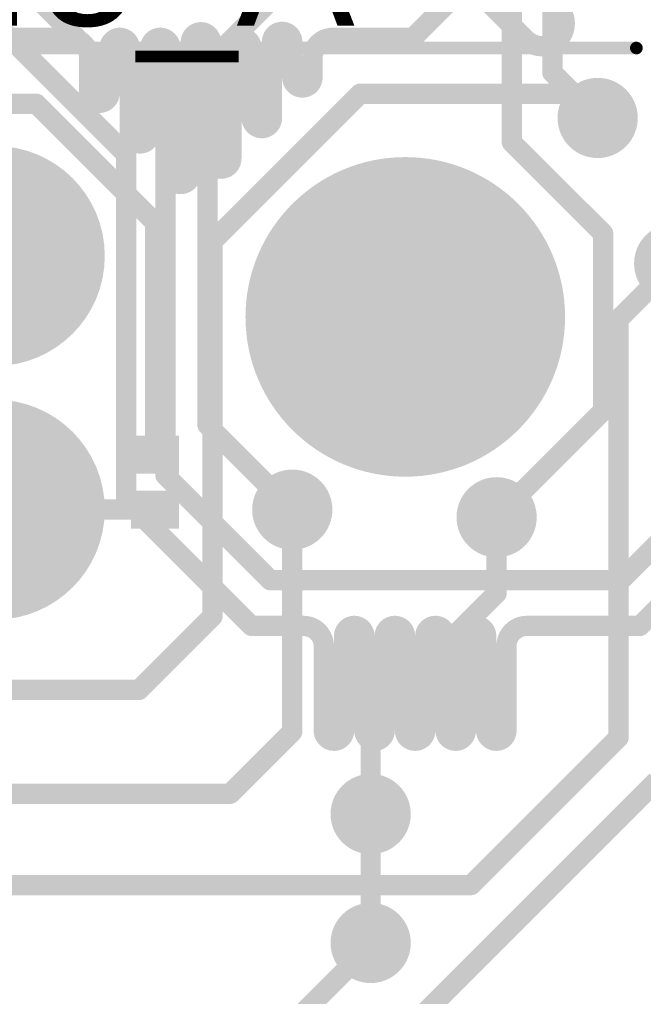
# Model space of a CAD drawing. Header units: millimetres. Extents: x -0.39 to 1.43, y -0.39 to 1.45.
# Drawn here: x 0.4839 to 0.7299, y 0.2391 to 0.6242 of the extents above; entities that cross this region are included whole.
import ezdxf

# ---------------------------------------------------------------- set-up
doc = ezdxf.new("R2010")
doc.units = ezdxf.units.MM
doc.header["$MEASUREMENT"] = 0
for name, color, linetype in [('BottomLayer', 5, 'Continuous'), ('BottomPaste', 16, 'Continuous'), ('BottomSolder', 6, 'Continuous'), ('MultiLayer', 9, 'Continuous'), ('PadHoleLayer', 156, 'Continuous'), ('TopLayer', 1, 'Continuous'), ('TopOverlay', 2, 'Continuous'), ('TopSolder', 216, 'Continuous'), ('ViaHoleLayer', 16, 'Continuous')]:
    doc.layers.add(name, color=color, linetype=linetype)
doc.styles.add('Arial', font='', dxfattribs={"height": 0.2})
doc.styles.get('Arial').set_extended_font_data('Arial')

# ---------------------------------------------------------------- blocks, each defined once
blk = doc.blocks.new('HY951180A_82')
at = {"layer": 'BottomLayer'}
h = blk.add_hatch(color=5, dxfattribs=at)
edge = h.paths.add_edge_path()
edge.add_arc((0.1490159, 0.2559055), 0.0393701, 0, 360)
h = blk.add_hatch(color=5, dxfattribs=at)
edge = h.paths.add_edge_path()
edge.add_arc((0.2490159, 0.2559055), 0.0393701, 0, 360)
at = {"layer": 'BottomSolder'}
h = blk.add_hatch(color=6, dxfattribs=at)
edge = h.paths.add_edge_path()
edge.add_arc((0.1490159, 0.2559055), 0.0433701, 0, 360)
h = blk.add_hatch(color=6, dxfattribs=at)
edge = h.paths.add_edge_path()
edge.add_arc((0.2490159, 0.2559055), 0.0433701, 0, 360)
h = blk.add_hatch(color=6, dxfattribs=at)
edge = h.paths.add_edge_path()
edge.add_arc((0.2250001, 0.0940945), 0.004, 0, 360)
at = {"layer": 'MultiLayer'}
h = blk.add_hatch(color=9, dxfattribs=at)
edge = h.paths.add_edge_path()
edge.add_arc((0.1490159, 0.2559055), 0.0393701, 0, 360)
h = blk.add_hatch(color=9, dxfattribs=at)
edge = h.paths.add_edge_path()
edge.add_arc((0.2490159, 0.2559055), 0.0393701, 0, 360)
at = {"layer": 'PadHoleLayer'}
h = blk.add_hatch(color=156, dxfattribs=at)
edge = h.paths.add_edge_path()
edge.add_arc((0.1490159, 0.2559055), 0.0200787, 0, 360)
h = blk.add_hatch(color=156, dxfattribs=at)
edge = h.paths.add_edge_path()
edge.add_arc((0.2490159, 0.2559055), 0.0200787, 0, 360)
h = blk.add_hatch(color=156, dxfattribs=at)
edge = h.paths.add_edge_path()
edge.add_arc((0.2250001, 0.0940945), 0.0629921, 0, 360)
at = {"layer": 'TopLayer'}
h = blk.add_hatch(color=1, dxfattribs=at)
edge = h.paths.add_edge_path()
edge.add_arc((0.1490159, 0.2559055), 0.0393701, 0, 360)
h = blk.add_hatch(color=1, dxfattribs=at)
edge = h.paths.add_edge_path()
edge.add_arc((0.2490159, 0.2559055), 0.0393701, 0, 360)
at = {"layer": 'TopSolder'}
h = blk.add_hatch(color=216, dxfattribs=at)
edge = h.paths.add_edge_path()
edge.add_arc((0.1490159, 0.2559055), 0.0433701, 0, 360)
h = blk.add_hatch(color=216, dxfattribs=at)
edge = h.paths.add_edge_path()
edge.add_arc((0.2490159, 0.2559055), 0.0433701, 0, 360)
h = blk.add_hatch(color=216, dxfattribs=at)
edge = h.paths.add_edge_path()
edge.add_arc((0.2250001, 0.0940945), 0.004, 0, 360)
at = {"layer": 'TopOverlay', "const_width": 0.005}
blk.add_lwpolyline([(0.331, 0.3605), (0.331, 0.003)], dxfattribs=at)
at = {"layer": 'TopOverlay', "const_width": 0.0025}
blk.add_lwpolyline([(0.32975, 0.003, 1), (0.33225, 0.003, 1)], format="xyb", close=True, dxfattribs=at)
blk = doc.blocks.new('R___0201_B_88')
at = {"layer": 'BottomLayer'}
for points in [[(-0.01614165, 0.00728345), (-0.00551175, 0.00728345), (-0.00551175, -0.00728345), (-0.01614165, -0.00728345)], [(0.00551185, 0.00728345), (0.01614175, 0.00728345), (0.01614175, -0.00728345), (0.00551185, -0.00728345)]]:
    blk.add_hatch(color=5, dxfattribs=at).paths.add_polyline_path(points)
at = {"layer": 'BottomPaste'}
for points in [[(-0.01614165, 0.00728345), (-0.00551175, 0.00728345), (-0.00551175, -0.00728345), (-0.01614165, -0.00728345)], [(0.00551185, 0.00728345), (0.01614175, 0.00728345), (0.01614175, -0.00728345), (0.00551185, -0.00728345)]]:
    blk.add_hatch(color=16, dxfattribs=at).paths.add_polyline_path(points)
at = {"layer": 'BottomSolder'}
for points in [[(-0.01830705, 0.00944885), (-0.00334635, 0.00944885), (-0.00334635, -0.00944885), (-0.01830705, -0.00944885)], [(0.00334645, 0.00944885), (0.01830715, 0.00944885), (0.01830715, -0.00944885), (0.00334645, -0.00944885)]]:
    blk.add_hatch(color=6, dxfattribs=at).paths.add_polyline_path(points)

msp = doc.modelspace()

# ---------------------------------------------------------------- hatches: boundary and pattern name
at = {"layer": 'BottomLayer'}
h = msp.add_hatch(color=5, dxfattribs=at)
edge = h.paths.add_edge_path()
edge.add_arc((0.7118325, 0.5854102), 0.011811, 0, 360)
h = msp.add_hatch(color=5, dxfattribs=at)
edge = h.paths.add_edge_path()
edge.add_arc((0.5914508, 0.4309998), 0.011811, 0, 360)
h = msp.add_hatch(color=5, dxfattribs=at)
edge = h.paths.add_edge_path()
edge.add_arc((0.672, 0.428), 0.011811, 0, 360)
h = msp.add_hatch(color=5, dxfattribs=at)
edge = h.paths.add_edge_path()
edge.add_arc((0.6223465, 0.311), 0.011811, 0, 360)
h = msp.add_hatch(color=5, dxfattribs=at)
edge = h.paths.add_edge_path()
edge.add_arc((0.6223465, 0.2601831), 0.011811, 0, 360)
at = {"layer": 'BottomSolder'}
h = msp.add_hatch(color=6, dxfattribs=at)
edge = h.paths.add_edge_path()
edge.add_arc((0.7118325, 0.5854102), 0.015811, 0, 360)
h = msp.add_hatch(color=6, dxfattribs=at)
edge = h.paths.add_edge_path()
edge.add_arc((0.742, 0.528), 0.015811, 0, 360)
h = msp.add_hatch(color=6, dxfattribs=at)
edge = h.paths.add_edge_path()
edge.add_arc((0.5914508, 0.4309998), 0.015811, 0, 360)
h = msp.add_hatch(color=6, dxfattribs=at)
edge = h.paths.add_edge_path()
edge.add_arc((0.672, 0.428), 0.015811, 0, 360)
h = msp.add_hatch(color=6, dxfattribs=at)
edge = h.paths.add_edge_path()
edge.add_arc((0.6223465, 0.311), 0.015811, 0, 360)
h = msp.add_hatch(color=6, dxfattribs=at)
edge = h.paths.add_edge_path()
edge.add_arc((0.6223465, 0.2601831), 0.015811, 0, 360)
at = {"layer": 'TopLayer'}
h = msp.add_hatch(color=1, dxfattribs=at)
edge = h.paths.add_edge_path()
edge.add_arc((0.7118325, 0.5854102), 0.011811, 0, 360)
h = msp.add_hatch(color=1, dxfattribs=at)
edge = h.paths.add_edge_path()
edge.add_arc((0.5914508, 0.4309998), 0.011811, 0, 360)
h = msp.add_hatch(color=1, dxfattribs=at)
edge = h.paths.add_edge_path()
edge.add_arc((0.672, 0.428), 0.011811, 0, 360)
h = msp.add_hatch(color=1, dxfattribs=at)
edge = h.paths.add_edge_path()
edge.add_arc((0.6223465, 0.311), 0.011811, 0, 360)
h = msp.add_hatch(color=1, dxfattribs=at)
edge = h.paths.add_edge_path()
edge.add_arc((0.6223465, 0.2601831), 0.011811, 0, 360)
at = {"layer": 'TopSolder'}
h = msp.add_hatch(color=216, dxfattribs=at)
edge = h.paths.add_edge_path()
edge.add_arc((0.7118325, 0.5854102), 0.015811, 0, 360)
h = msp.add_hatch(color=216, dxfattribs=at)
edge = h.paths.add_edge_path()
edge.add_arc((0.742, 0.528), 0.015811, 0, 360)
h = msp.add_hatch(color=216, dxfattribs=at)
edge = h.paths.add_edge_path()
edge.add_arc((0.5914508, 0.4309998), 0.015811, 0, 360)
h = msp.add_hatch(color=216, dxfattribs=at)
edge = h.paths.add_edge_path()
edge.add_arc((0.672, 0.428), 0.015811, 0, 360)
h = msp.add_hatch(color=216, dxfattribs=at)
edge = h.paths.add_edge_path()
edge.add_arc((0.6223465, 0.311), 0.015811, 0, 360)
h = msp.add_hatch(color=216, dxfattribs=at)
edge = h.paths.add_edge_path()
edge.add_arc((0.6223465, 0.2601831), 0.015811, 0, 360)
at = {"layer": 'ViaHoleLayer'}
h = msp.add_hatch(color=16, dxfattribs=at)
edge = h.paths.add_edge_path()
edge.add_arc((0.7118325, 0.5854102), 0.0059055, 0, 360)
h = msp.add_hatch(color=16, dxfattribs=at)
edge = h.paths.add_edge_path()
edge.add_arc((0.5914508, 0.4309998), 0.0059055, 0, 360)
h = msp.add_hatch(color=16, dxfattribs=at)
edge = h.paths.add_edge_path()
edge.add_arc((0.672, 0.428), 0.0059055, 0, 360)
h = msp.add_hatch(color=16, dxfattribs=at)
edge = h.paths.add_edge_path()
edge.add_arc((0.6223465, 0.311), 0.0059055, 0, 360)
h = msp.add_hatch(color=16, dxfattribs=at)
edge = h.paths.add_edge_path()
edge.add_arc((0.6223465, 0.2601831), 0.0059055, 0, 360)

# ---------------------------------------------------------------- linework, layer by layer
at = {"layer": 'BottomLayer', "const_width": 0.008}
for points in [[(0.6390002, 0.6170002), (0.6545568, 0.6325568)], [(0.6672848, 0.6325568), (0.6835017, 0.6163399)], [(0.4594323, 0.6170002), (0.5034328, 0.6170002)], [(0.6074328, 0.6170002), (0.6390002, 0.6170002)], [(0.6835016, 0.6163398), (0.6835017, 0.6163399)], [(0.6962297, 0.6163398), (0.6962298, 0.6163399)], [(0.5194328, 0.5953692), (0.5194328, 0.6130002)], [(0.5274328, 0.5793692), (0.5274328, 0.6130002)], [(0.5354328, 0.5793692), (0.5354328, 0.6130001)], [(0.5434328, 0.5633692), (0.5434328, 0.6130001)], [(0.5514328, 0.5633692), (0.5514328, 0.6152017)], [(0.5594328, 0.5694102), (0.5594328, 0.6152017)], [(0.5674328, 0.5694102), (0.5674328, 0.6130001)], [(0.5754328, 0.5854102), (0.5754328, 0.6130001)], [(0.5834328, 0.5854102), (0.5834328, 0.6153516)], [(0.5914328, 0.6014102), (0.5914328, 0.6153516)], [(0.5114328, 0.5953692), (0.5114328, 0.6090002)], [(0.5994328, 0.6014102), (0.5994328, 0.6090002)], [(0.56, 0.5367642), (0.6182117, 0.5949759)], [(0.6182117, 0.5949759), (0.6993352, 0.5949759)], [(0.6993352, 0.5949759), (0.7089009, 0.5854102)], [(0.4613744, 0.5909762), (0.4906126, 0.5909762)], [(0.4906126, 0.5909762), (0.5373463, 0.5442425)], [(0.7089009, 0.5854102), (0.7118325, 0.5854102)], [(0.5373463, 0.4526533), (0.5373463, 0.5442425)], [(0.56, 0.3888984), (0.56, 0.5367642)], [(0.7200875, 0.5060875), (0.742, 0.528)], [(0.7200875, 0.3411649), (0.7200875, 0.5060875)], [(0.4741822, 0.4309998), (0.5373463, 0.4309998)], [(0.5373463, 0.4309998), (0.5373465, 0.431)], [(0.5914508, 0.3434508), (0.5914508, 0.4309998)], [(0.672, 0.398), (0.672, 0.428)], [(0.6223465, 0.3483465), (0.672, 0.398)], [(0.5310224, 0.3599208), (0.56, 0.3888984)], [(0.4369261, 0.3599208), (0.5310224, 0.3599208)], [(0.6223465, 0.311), (0.6223465, 0.3483465)], [(0.5870774, 0.3390774), (0.5914508, 0.3434508)], [(0.5669999, 0.319), (0.5870773, 0.3390774)], [(0.5870773, 0.3390774), (0.5870774, 0.3390774)], [(0.6619167, 0.2829941), (0.7200875, 0.3411649)], [(0.6111298, 0.2000784), (0.7350875, 0.3240361)], [(0.28, 0.319), (0.5669999, 0.319)], [(0.3496489, 0.2829941), (0.6619167, 0.2829941)], [(0.594036, 0.231), (0.6223465, 0.2593105)], [(0.6223465, 0.2593105), (0.6223465, 0.2601831)]]:
    msp.add_lwpolyline(points, dxfattribs=at)
for points in [[(0.6962297, 0.6290677, -0.4142112611845208), (0.6962297, 0.6163398)], [(0.5034328, 0.6170002, -0.4142135623730951), (0.5114328, 0.6090002)], [(0.5194328, 0.6130002, -0.9999999999999999), (0.5274328, 0.6130002)], [(0.5354328, 0.6130001, -0.9999999999999999), (0.5434328, 0.6130001)], [(0.5514328, 0.6152017, -0.9999999999999999), (0.5594328, 0.6152017)], [(0.5674328, 0.6130001, -0.9999999999999999), (0.5754328, 0.6130001)], [(0.5834328, 0.6153516, -0.9999999999999999), (0.5914328, 0.6153516)], [(0.5994328, 0.6090002, -0.4142135623730951), (0.6074328, 0.6170002)], [(0.6962298, 0.6163399, -0.4142250683359712), (0.6835016, 0.6163398)], [(0.5994328, 0.6014102, -0.9999999999999999), (0.5914328, 0.6014102)], [(0.5194328, 0.5953692, -0.9999999999999999), (0.5114328, 0.5953692)], [(0.5834328, 0.5854102, -0.9999999999999999), (0.5754328, 0.5854102)], [(0.5354328, 0.5793692, -0.9999999999999999), (0.5274328, 0.5793692)], [(0.5674328, 0.5694102, -0.9999999999999999), (0.5594328, 0.5694102)], [(0.5514328, 0.5633692, -0.9999999999999999), (0.5434328, 0.5633692)]]:
    msp.add_lwpolyline(points, format="xyb", dxfattribs=at)
at = {"layer": 'BottomLayer', "const_width": 0.004}
for points in [[(0.5014328, 0.6170002, 1), (0.5054328, 0.6170002, 1)], [(0.5014328, 0.6170002, 1), (0.5054328, 0.6170002, 1)], [(0.6054328, 0.6170002, 1), (0.6094328, 0.6170002, 1)], [(0.6054328, 0.6170002, 1), (0.6094328, 0.6170002, 1)], [(0.6370002, 0.6170002, 1), (0.6410002, 0.6170002, 1)], [(0.6370002, 0.6170002, 1), (0.6410002, 0.6170002, 1)], [(0.6815016, 0.6163398, 1), (0.6855016, 0.6163398, 1)], [(0.6815016, 0.6163398, 1), (0.6855016, 0.6163398, 1)], [(0.6815017, 0.6163399, 1), (0.6855017, 0.6163399, 1)], [(0.6815017, 0.6163399, 1), (0.6855017, 0.6163399, 1)], [(0.6942297, 0.6163398, 1), (0.6982297, 0.6163398, 1)], [(0.6942297, 0.6163398, 1), (0.6982297, 0.6163398, 1)], [(0.6942298, 0.6163399, 1), (0.6982298, 0.6163399, 1)], [(0.6942298, 0.6163399, 1), (0.6982298, 0.6163399, 1)], [(0.5174328, 0.6130002, 1), (0.5214328, 0.6130002, 1)], [(0.5174328, 0.6130002, 1), (0.5214328, 0.6130002, 1)], [(0.5254328, 0.6130002, 1), (0.5294328, 0.6130002, 1)], [(0.5254328, 0.6130002, 1), (0.5294328, 0.6130002, 1)], [(0.5334328, 0.6130001, 1), (0.5374328, 0.6130001, 1)], [(0.5334328, 0.6130001, 1), (0.5374328, 0.6130001, 1)], [(0.5414328, 0.6130001, 1), (0.5454328, 0.6130001, 1)], [(0.5414328, 0.6130001, 1), (0.5454328, 0.6130001, 1)], [(0.5494328, 0.6152017, 1), (0.5534328, 0.6152017, 1)], [(0.5494328, 0.6152017, 1), (0.5534328, 0.6152017, 1)], [(0.5574328, 0.6152017, 1), (0.5614328, 0.6152017, 1)], [(0.5574328, 0.6152017, 1), (0.5614328, 0.6152017, 1)], [(0.5654328, 0.6130001, 1), (0.5694328, 0.6130001, 1)], [(0.5654328, 0.6130001, 1), (0.5694328, 0.6130001, 1)], [(0.5734328, 0.6130001, 1), (0.5774328, 0.6130001, 1)], [(0.5734328, 0.6130001, 1), (0.5774328, 0.6130001, 1)], [(0.5814328, 0.6153516, 1), (0.5854328, 0.6153516, 1)], [(0.5814328, 0.6153516, 1), (0.5854328, 0.6153516, 1)], [(0.5894328, 0.6153516, 1), (0.5934328, 0.6153516, 1)], [(0.5894328, 0.6153516, 1), (0.5934328, 0.6153516, 1)], [(0.5094328, 0.6090002, 1), (0.5134328, 0.6090002, 1)], [(0.5094328, 0.6090002, 1), (0.5134328, 0.6090002, 1)], [(0.5974328, 0.6090002, 1), (0.6014328, 0.6090002, 1)], [(0.5974328, 0.6090002, 1), (0.6014328, 0.6090002, 1)], [(0.5894328, 0.6014102, 1), (0.5934328, 0.6014102, 1)], [(0.5894328, 0.6014102, 1), (0.5934328, 0.6014102, 1)], [(0.5974328, 0.6014102, 1), (0.6014328, 0.6014102, 1)], [(0.5974328, 0.6014102, 1), (0.6014328, 0.6014102, 1)], [(0.5094328, 0.5953692, 1), (0.5134328, 0.5953692, 1)], [(0.5094328, 0.5953692, 1), (0.5134328, 0.5953692, 1)], [(0.5174328, 0.5953692, 1), (0.5214328, 0.5953692, 1)], [(0.5174328, 0.5953692, 1), (0.5214328, 0.5953692, 1)], [(0.6162117, 0.5949759, 1), (0.6202117, 0.5949759, 1)], [(0.6162117, 0.5949759, 1), (0.6202117, 0.5949759, 1)], [(0.6973352, 0.5949759, 1), (0.7013352, 0.5949759, 1)], [(0.6973352, 0.5949759, 1), (0.7013352, 0.5949759, 1)], [(0.4886126, 0.5909762, 1), (0.4926126, 0.5909762, 1)], [(0.4886126, 0.5909762, 1), (0.4926126, 0.5909762, 1)], [(0.5734328, 0.5854102, 1), (0.5774328, 0.5854102, 1)], [(0.5734328, 0.5854102, 1), (0.5774328, 0.5854102, 1)], [(0.5814328, 0.5854102, 1), (0.5854328, 0.5854102, 1)], [(0.5814328, 0.5854102, 1), (0.5854328, 0.5854102, 1)], [(0.7069009, 0.5854102, 1), (0.7109009, 0.5854102, 1)], [(0.7069009, 0.5854102, 1), (0.7109009, 0.5854102, 1)], [(0.7098325, 0.5854102, 1), (0.7138325, 0.5854102, 1)], [(0.5254328, 0.5793692, 1), (0.5294328, 0.5793692, 1)], [(0.5254328, 0.5793692, 1), (0.5294328, 0.5793692, 1)], [(0.5334328, 0.5793692, 1), (0.5374328, 0.5793692, 1)], [(0.5334328, 0.5793692, 1), (0.5374328, 0.5793692, 1)], [(0.5574328, 0.5694102, 1), (0.5614328, 0.5694102, 1)], [(0.5574328, 0.5694102, 1), (0.5614328, 0.5694102, 1)], [(0.5654328, 0.5694102, 1), (0.5694328, 0.5694102, 1)], [(0.5654328, 0.5694102, 1), (0.5694328, 0.5694102, 1)], [(0.5414328, 0.5633692, 1), (0.5454328, 0.5633692, 1)], [(0.5414328, 0.5633692, 1), (0.5454328, 0.5633692, 1)], [(0.5494328, 0.5633692, 1), (0.5534328, 0.5633692, 1)], [(0.5494328, 0.5633692, 1), (0.5534328, 0.5633692, 1)], [(0.5353463, 0.5442425, 1), (0.5393463, 0.5442425, 1)], [(0.5353463, 0.5442425, 1), (0.5393463, 0.5442425, 1)], [(0.558, 0.5367642, 1), (0.562, 0.5367642, 1)], [(0.558, 0.5367642, 1), (0.562, 0.5367642, 1)], [(0.7180875, 0.5060875, 1), (0.7220875, 0.5060875, 1)], [(0.7180875, 0.5060875, 1), (0.7220875, 0.5060875, 1)], [(0.5353463, 0.4526533, 1), (0.5393463, 0.4526533, 1)], [(0.5353463, 0.4309998, 1), (0.5393463, 0.4309998, 1)], [(0.5353463, 0.4309998, 1), (0.5393463, 0.4309998, 1)], [(0.5353465, 0.431, 1), (0.5393465, 0.431, 1)], [(0.5894508, 0.4309998, 1), (0.5934508, 0.4309998, 1)], [(0.67, 0.428, 1), (0.674, 0.428, 1)], [(0.67, 0.398, 1), (0.674, 0.398, 1)], [(0.67, 0.398, 1), (0.674, 0.398, 1)], [(0.558, 0.3888984, 1), (0.562, 0.3888984, 1)], [(0.558, 0.3888984, 1), (0.562, 0.3888984, 1)], [(0.5290224, 0.3599208, 1), (0.5330224, 0.3599208, 1)], [(0.5290224, 0.3599208, 1), (0.5330224, 0.3599208, 1)], [(0.6203465, 0.3483465, 1), (0.6243465, 0.3483465, 1)], [(0.6203465, 0.3483465, 1), (0.6243465, 0.3483465, 1)], [(0.5894508, 0.3434508, 1), (0.5934508, 0.3434508, 1)], [(0.5894508, 0.3434508, 1), (0.5934508, 0.3434508, 1)], [(0.5850773, 0.3390774, 1), (0.5890773, 0.3390774, 1)], [(0.5850773, 0.3390774, 1), (0.5890773, 0.3390774, 1)], [(0.5850774, 0.3390774, 1), (0.5890774, 0.3390774, 1)], [(0.5850774, 0.3390774, 1), (0.5890774, 0.3390774, 1)], [(0.7180875, 0.3411649, 1), (0.7220875, 0.3411649, 1)], [(0.7180875, 0.3411649, 1), (0.7220875, 0.3411649, 1)], [(0.5649999, 0.319, 1), (0.5689999, 0.319, 1)], [(0.5649999, 0.319, 1), (0.5689999, 0.319, 1)], [(0.6203465, 0.311, 1), (0.6243465, 0.311, 1)], [(0.6599167, 0.2829941, 1), (0.6639167, 0.2829941, 1)], [(0.6599167, 0.2829941, 1), (0.6639167, 0.2829941, 1)], [(0.6203465, 0.2601831, 1), (0.6243465, 0.2601831, 1)], [(0.6203465, 0.2593105, 1), (0.6243465, 0.2593105, 1)], [(0.6203465, 0.2593105, 1), (0.6243465, 0.2593105, 1)]]:
    msp.add_lwpolyline(points, format="xyb", close=True, dxfattribs=at)
at = {"layer": 'TopLayer', "const_width": 0.008}
for points in [[(0.678, 0.5758578), (0.678, 0.7382132)], [(0.6939852, 0.6032575), (0.6939852, 0.7319852)], [(0.407, 0.7164102), (0.5414263, 0.5819839)], [(0.39, 0.707), (0.526, 0.571)], [(0.558, 0.6068057), (0.582787, 0.6315927)], [(0.558, 0.4644505), (0.558, 0.6068057)], [(0.6939852, 0.6032575), (0.7118325, 0.5854102)], [(0.5414263, 0.4445738), (0.5414263, 0.5819839)], [(0.678, 0.5758578), (0.714, 0.5398578)], [(0.526, 0.4345442), (0.526, 0.571)], [(0.714, 0.47), (0.714, 0.5398578)], [(0.672, 0.428), (0.714, 0.47)], [(0.558, 0.4644505), (0.5914508, 0.4309997)], [(0.7210458, 0.4031606), (0.7736968, 0.4558116)], [(0.7285016, 0.3851606), (0.7916968, 0.4483558)], [(0.5414263, 0.4445738), (0.5828395, 0.4031606)], [(0.526, 0.4345442), (0.5753836, 0.3851606)], [(0.5828395, 0.4031606), (0.7210458, 0.4031606)], [(0.5753836, 0.3851606), (0.5958807, 0.3851606)], [(0.6838807, 0.3851606), (0.6878812, 0.3851606)], [(0.6878812, 0.3851606), (0.7285016, 0.3851606)], [(0.6118807, 0.3438977), (0.6118807, 0.3811606)], [(0.6198807, 0.3438977), (0.6198807, 0.3811606)], [(0.6278807, 0.3438977), (0.6278807, 0.3811606)], [(0.6358807, 0.3438977), (0.6358807, 0.3811606)], [(0.6438807, 0.3438977), (0.6438807, 0.3811606)], [(0.6518807, 0.3438977), (0.6518807, 0.3811606)], [(0.6598807, 0.3438977), (0.6598807, 0.3811606)], [(0.6678807, 0.3438977), (0.6678807, 0.3811606)], [(0.6038807, 0.3438977), (0.6038807, 0.3771606)], [(0.6758807, 0.3438977), (0.6758807, 0.3771606)], [(0.6223465, 0.2601831), (0.6223465, 0.311)]]:
    msp.add_lwpolyline(points, dxfattribs=at)
at = {"layer": 'TopLayer', "const_width": 0.004}
for points in [[(0.556, 0.6068057, 1), (0.56, 0.6068057, 1)], [(0.556, 0.6068057, 1), (0.56, 0.6068057, 1)], [(0.6919852, 0.6032575, 1), (0.6959852, 0.6032575, 1)], [(0.6919852, 0.6032575, 1), (0.6959852, 0.6032575, 1)], [(0.7098325, 0.5854102, 1), (0.7138325, 0.5854102, 1)], [(0.5394263, 0.5819839, 1), (0.5434263, 0.5819839, 1)], [(0.5394263, 0.5819839, 1), (0.5434263, 0.5819839, 1)], [(0.676, 0.5758578, 1), (0.68, 0.5758578, 1)], [(0.676, 0.5758578, 1), (0.68, 0.5758578, 1)], [(0.524, 0.571, 1), (0.528, 0.571, 1)], [(0.524, 0.571, 1), (0.528, 0.571, 1)], [(0.712, 0.5398578, 1), (0.716, 0.5398578, 1)], [(0.712, 0.5398578, 1), (0.716, 0.5398578, 1)], [(0.712, 0.47, 1), (0.716, 0.47, 1)], [(0.712, 0.47, 1), (0.716, 0.47, 1)], [(0.556, 0.4644505, 1), (0.56, 0.4644505, 1)], [(0.556, 0.4644505, 1), (0.56, 0.4644505, 1)], [(0.5394263, 0.4445738, 1), (0.5434263, 0.4445738, 1)], [(0.5394263, 0.4445738, 1), (0.5434263, 0.4445738, 1)], [(0.524, 0.4345442, 1), (0.528, 0.4345442, 1)], [(0.524, 0.4345442, 1), (0.528, 0.4345442, 1)], [(0.5894508, 0.4309997, 1), (0.5934508, 0.4309997, 1)], [(0.67, 0.428, 1), (0.674, 0.428, 1)], [(0.5808395, 0.4031606, 1), (0.5848395, 0.4031606, 1)], [(0.5808395, 0.4031606, 1), (0.5848395, 0.4031606, 1)], [(0.7190458, 0.4031606, 1), (0.7230458, 0.4031606, 1)], [(0.7190458, 0.4031606, 1), (0.7230458, 0.4031606, 1)], [(0.5733836, 0.3851606, 1), (0.5773836, 0.3851606, 1)], [(0.5733836, 0.3851606, 1), (0.5773836, 0.3851606, 1)], [(0.5938807, 0.3851606, 1), (0.5978807, 0.3851606, 1)], [(0.5938807, 0.3851606, 1), (0.5978807, 0.3851606, 1)], [(0.6818807, 0.3851606, 1), (0.6858807, 0.3851606, 1)], [(0.6818807, 0.3851606, 1), (0.6858807, 0.3851606, 1)], [(0.6858812, 0.3851606, 1), (0.6898812, 0.3851606, 1)], [(0.6858812, 0.3851606, 1), (0.6898812, 0.3851606, 1)], [(0.7265016, 0.3851606, 1), (0.7305016, 0.3851606, 1)], [(0.7265016, 0.3851606, 1), (0.7305016, 0.3851606, 1)], [(0.6098807, 0.3811606, 1), (0.6138807, 0.3811606, 1)], [(0.6098807, 0.3811606, 1), (0.6138807, 0.3811606, 1)], [(0.6178807, 0.3811606, 1), (0.6218807, 0.3811606, 1)], [(0.6178807, 0.3811606, 1), (0.6218807, 0.3811606, 1)], [(0.6258807, 0.3811606, 1), (0.6298807, 0.3811606, 1)], [(0.6258807, 0.3811606, 1), (0.6298807, 0.3811606, 1)], [(0.6338807, 0.3811606, 1), (0.6378807, 0.3811606, 1)], [(0.6338807, 0.3811606, 1), (0.6378807, 0.3811606, 1)], [(0.6418807, 0.3811606, 1), (0.6458807, 0.3811606, 1)], [(0.6418807, 0.3811606, 1), (0.6458807, 0.3811606, 1)], [(0.6498807, 0.3811606, 1), (0.6538807, 0.3811606, 1)], [(0.6498807, 0.3811606, 1), (0.6538807, 0.3811606, 1)], [(0.6578807, 0.3811606, 1), (0.6618807, 0.3811606, 1)], [(0.6578807, 0.3811606, 1), (0.6618807, 0.3811606, 1)], [(0.6658807, 0.3811606, 1), (0.6698807, 0.3811606, 1)], [(0.6658807, 0.3811606, 1), (0.6698807, 0.3811606, 1)], [(0.6018807, 0.3771606, 1), (0.6058807, 0.3771606, 1)], [(0.6018807, 0.3771606, 1), (0.6058807, 0.3771606, 1)], [(0.6738807, 0.3771606, 1), (0.6778807, 0.3771606, 1)], [(0.6738807, 0.3771606, 1), (0.6778807, 0.3771606, 1)], [(0.6018807, 0.3438977, 1), (0.6058807, 0.3438977, 1)], [(0.6018807, 0.3438977, 1), (0.6058807, 0.3438977, 1)], [(0.6098807, 0.3438977, 1), (0.6138807, 0.3438977, 1)], [(0.6098807, 0.3438977, 1), (0.6138807, 0.3438977, 1)], [(0.6178807, 0.3438977, 1), (0.6218807, 0.3438977, 1)], [(0.6178807, 0.3438977, 1), (0.6218807, 0.3438977, 1)], [(0.6258807, 0.3438977, 1), (0.6298807, 0.3438977, 1)], [(0.6258807, 0.3438977, 1), (0.6298807, 0.3438977, 1)], [(0.6338807, 0.3438977, 1), (0.6378807, 0.3438977, 1)], [(0.6338807, 0.3438977, 1), (0.6378807, 0.3438977, 1)], [(0.6418807, 0.3438977, 1), (0.6458807, 0.3438977, 1)], [(0.6418807, 0.3438977, 1), (0.6458807, 0.3438977, 1)], [(0.6498807, 0.3438977, 1), (0.6538807, 0.3438977, 1)], [(0.6498807, 0.3438977, 1), (0.6538807, 0.3438977, 1)], [(0.6578807, 0.3438977, 1), (0.6618807, 0.3438977, 1)], [(0.6578807, 0.3438977, 1), (0.6618807, 0.3438977, 1)], [(0.6658807, 0.3438977, 1), (0.6698807, 0.3438977, 1)], [(0.6658807, 0.3438977, 1), (0.6698807, 0.3438977, 1)], [(0.6738807, 0.3438977, 1), (0.6778807, 0.3438977, 1)], [(0.6738807, 0.3438977, 1), (0.6778807, 0.3438977, 1)], [(0.6203465, 0.311, 1), (0.6243465, 0.311, 1)], [(0.6203465, 0.2601831, 1), (0.6243465, 0.2601831, 1)]]:
    msp.add_lwpolyline(points, format="xyb", close=True, dxfattribs=at)
at = {"layer": 'TopLayer', "const_width": 0.008}
for points in [[(0.5958807, 0.3851606, -0.4142135623730951), (0.6038807, 0.3771606)], [(0.6118807, 0.3811606, -0.9999999999999999), (0.6198807, 0.3811606)], [(0.6278807, 0.3811606, -0.9999999999999999), (0.6358807, 0.3811606)], [(0.6438807, 0.3811606, -0.9999999999999999), (0.6518807, 0.3811606)], [(0.6598807, 0.3811606, -0.9999999999999999), (0.6678807, 0.3811606)], [(0.6758807, 0.3771606, -0.4142135623730951), (0.6838807, 0.3851606)], [(0.6118807, 0.3438977, -0.9999999999999999), (0.6038807, 0.3438977)], [(0.6278807, 0.3438977, -0.9999999999999999), (0.6198807, 0.3438977)], [(0.6438807, 0.3438977, -0.9999999999999999), (0.6358807, 0.3438977)], [(0.6598807, 0.3438977, -0.9999999999999999), (0.6518807, 0.3438977)], [(0.6758807, 0.3438977, -0.9999999999999999), (0.6678807, 0.3438977)]]:
    msp.add_lwpolyline(points, format="xyb", dxfattribs=at)

# ---------------------------------------------------------------- block references
for name, p, rotation in [('HY951180A_82', (0.7300875, 0.2819837), 90), ('R___0201_B_88', (0.5373463, 0.4418266), 270)]:
    msp.add_blockref(name, p, dxfattribs=dict(rotation=rotation))

# ---------------------------------------------------------------- texts
at = {"layer": 'TopOverlay', "style": 'Arial'}
msp.add_text('RJ45_A', height=0.05, rotation=360, dxfattribs=at).set_placement((0.3675875, 0.6218165))

doc.saveas('drawing.dxf')
